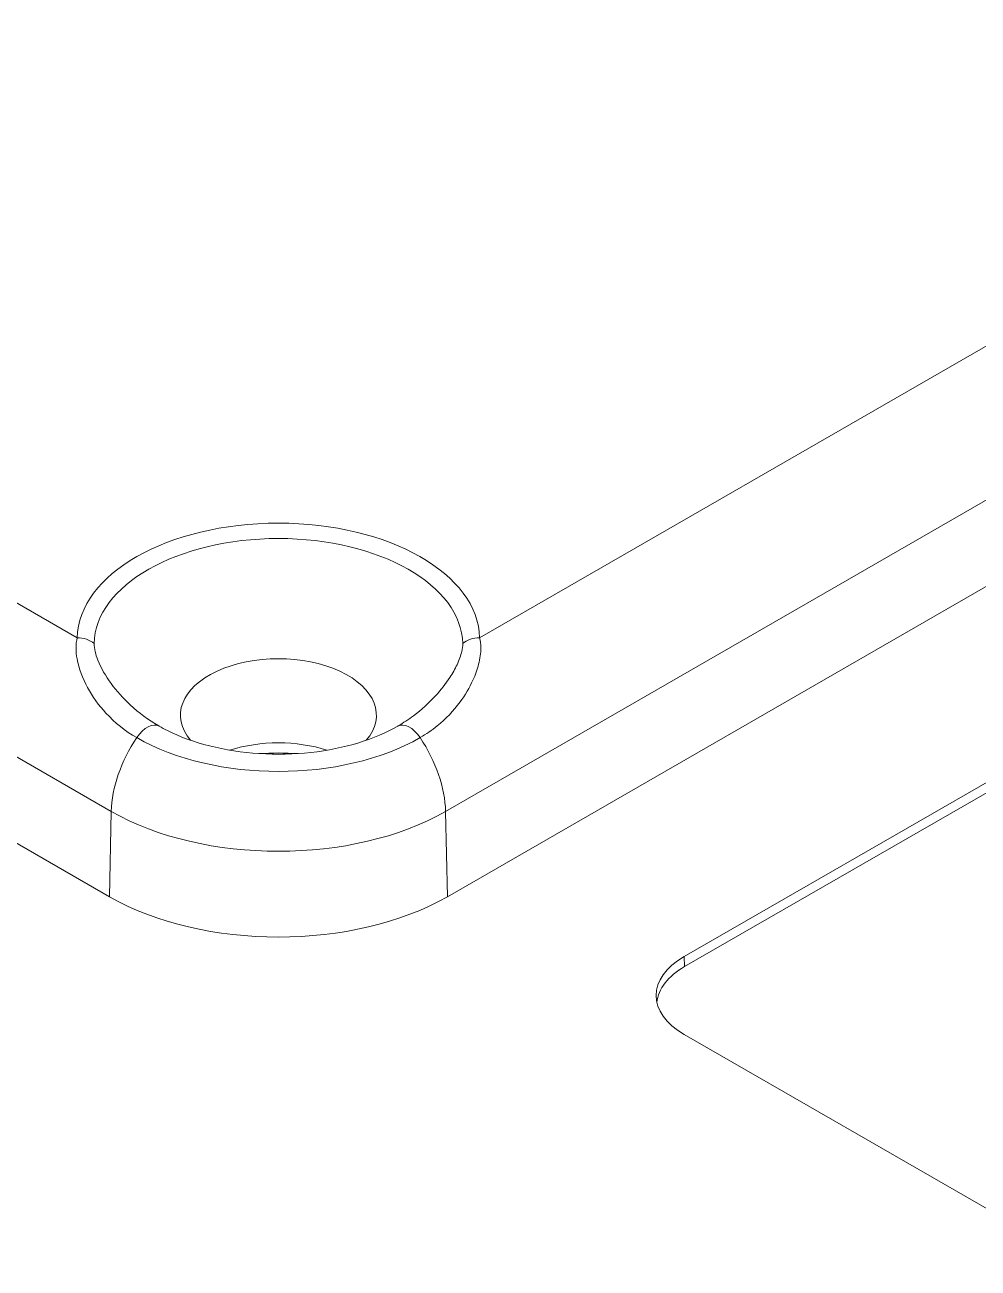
# Model space of a CAD drawing. Header units: millimetres. Extents: x 14 to 1104, y 14 to 850.
# Drawn here: x 881.04 to 900.97, y 601.58 to 627.57 of the extents above; entities that cross this region are included whole.
import ezdxf

# ---------------------------------------------------------------- set-up
doc = ezdxf.new("R2010")
doc.units = ezdxf.units.MM
doc.header["$LTSCALE"] = 4
doc.layers.add('Visible (ANSI)', color=7, linetype='Continuous', lineweight=9)
doc.layers.add('Visible Narrow (ANSI)', color=7, linetype='Continuous', lineweight=9)

msp = doc.modelspace()

# ---------------------------------------------------------------- linework, layer by layer
at = {"layer": 'Visible (ANSI)'}
for p, q in [((889.875, 609.342), (1039.781, 695.668)), ((786.637, 664.721), (882.804, 609.342)), ((920.28, 622.75), (894.825, 608.091)), ((920.29, 622.54), (894.834, 607.881)), ((883.845, 612.907), (883.836, 612.913)), ((888.842, 612.913), (888.833, 612.907)), ((894.825, 606.462), (903.31, 601.576))]:
    msp.add_line(p, q, dxfattribs=at)
for centre, major_axis, start_param, end_param in [((886.339, 613.136), (2.05, 0), 5.8233, 9.884663), ((886.339, 611.378), (-2.05, 0), 4.194501, 5.230277), ((886.339, 611.378), (5, 0), 3.926991, 5.497787), ((896.239, 607.276), (-2, 0), 5.497787, 7.068583), ((896.239, 607.072), (-1.987, 0), 5.497787, 6.230882)]:
    msp.add_ellipse(centre, major_axis=major_axis, ratio=0.575862, start_param=start_param, end_param=end_param, dxfattribs=at)
msp.add_open_spline([(888.833, 612.907), (888.6, 612.773), (888.324, 612.655), (887.71, 612.466), (887.371, 612.396), (886.665, 612.318), (886.297, 612.309), (885.577, 612.356), (885.224, 612.411), (884.572, 612.577), (884.274, 612.687), (883.957, 612.845), (883.9, 612.876), (883.845, 612.907)], degree=3, knots=[4.712389, 4.712389, 4.712389, 4.712389, 5.007567, 5.007567, 5.307041, 5.307041, 5.609936, 5.609936, 5.913248, 5.913248, 6.213817, 6.213817, 6.283185, 6.283185, 6.283185, 6.283185], dxfattribs=at)
at = {"layer": 'Visible Narrow (ANSI)'}
for p, q in [((889.835, 611.125), (1039.742, 697.451)), ((882.132, 614.755), (790.216, 667.686)), ((786.677, 666.504), (882.844, 611.125)), ((961.25, 655.471), (890.546, 614.755)), ((882.804, 609.342), (882.844, 611.125)), ((889.875, 609.342), (889.835, 611.125)), ((894.834, 607.881), (894.825, 608.091))]:
    msp.add_line(p, q, dxfattribs=at)
for centre, major_axis, ratio, start_param, end_param in [((886.339, 614.73), (4.207, 0), 0.575862, 0.010217, 3.131375), ((886.339, 614.611), (-3.854, 0), 0.575862, 3.15181, 6.272968), ((882.132, 614.346), (-0.5, 0.009), 0.817504, 3.941495, 4.726893), ((890.546, 614.346), (-0.5, -0.009), 0.817504, 4.697885, 5.483283), ((883.596, 612.474), (0.25, 0.433), 0.578093, 0, 1.456803), ((889.083, 612.474), (-0.25, 0.433), 0.578093, 4.826382, 6.283185), ((884.257, 611.896), (-0.998, -1.733), 0.578093, 4.598396, 5.469673), ((886.339, 614.374), (4.192, 0), 0.575862, 3.926991, 5.497787), ((888.421, 611.896), (0.998, -1.733), 0.578093, 0.813512, 1.68479), ((886.339, 610.311), (-3.534, 0), 0.575862, 4.59717, 4.827608), ((886.339, 613.138), (4.944, 0), 0.575862, 3.926991, 5.497787)]:
    msp.add_ellipse(centre, major_axis=major_axis, ratio=ratio, start_param=start_param, end_param=end_param, dxfattribs=at)
for points, knots in [([(882.132, 614.755), (882.097, 614.62), (882.101, 614.467), (882.202, 613.906), (882.434, 613.503), (882.92, 612.978), (883.136, 612.804), (883.375, 612.667)], [-0.3241827, -0.3241827, -0.3241827, -0.3241827, -0.2638273, -0.2638273, -0.101472, -0.101472, 0, 0, 0, 0]), ([(889.303, 612.667), (889.428, 612.739), (889.547, 612.821), (889.839, 613.057), (890, 613.226), (890.244, 613.556), (890.336, 613.71), (890.457, 613.978), (890.497, 614.089), (890.556, 614.318), (890.573, 614.436), (890.571, 614.621), (890.563, 614.69), (890.546, 614.755)], [-0.3241672, -0.3241672, -0.3241672, -0.3241672, -0.271006, -0.271006, -0.1855789, -0.1855789, -0.1198657, -0.1198657, -0.0754486, -0.0754486, -0.0290187, -0.0290187, 0, 0, 0, 0]), ([(883.836, 612.913), (883.623, 613.037), (883.423, 613.185), (882.948, 613.625), (882.695, 613.956), (882.515, 614.406), (882.484, 614.527), (882.486, 614.633)], [0.0014947, 0.0014947, 0.0014947, 0.0014947, 0.101472, 0.101472, 0.2638273, 0.2638273, 0.3241827, 0.3241827, 0.3241827, 0.3241827]), ([(890.193, 614.633), (890.194, 614.582), (890.187, 614.527), (890.154, 614.381), (890.119, 614.286), (890.032, 614.102), (889.981, 614.012), (889.838, 613.793), (889.739, 613.667), (889.489, 613.393), (889.331, 613.25), (889.059, 613.047), (888.953, 612.977), (888.842, 612.913)], [0, 0, 0, 0, 0.0290187, 0.0290187, 0.0754486, 0.0754486, 0.1198657, 0.1198657, 0.1855789, 0.1855789, 0.271006, 0.271006, 0.3226726, 0.3226726, 0.3226726, 0.3226726])]:
    msp.add_open_spline(points, degree=3, knots=knots, dxfattribs=at)

doc.saveas('drawing.dxf')
